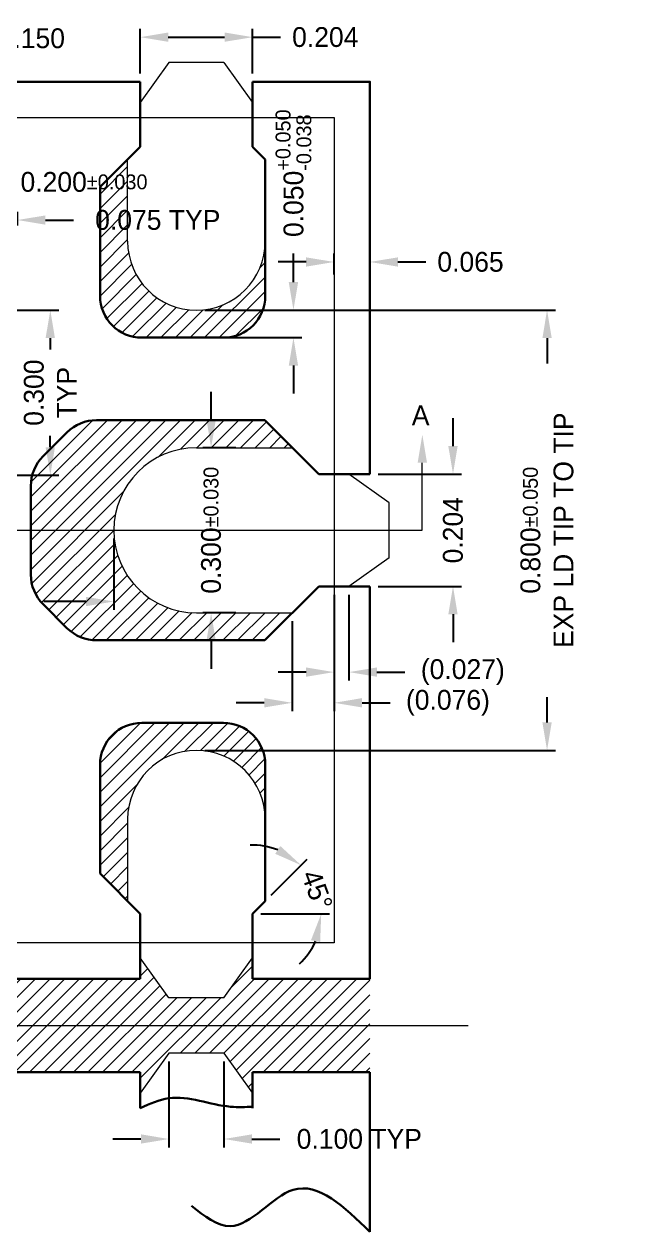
# Model space of a CAD drawing. Extents: x 397.8 to 410.5, y 211.6 to 220.6.
# Drawn here: x 409.393 to 410.517, y 216.325 to 218.52 of the extents above; entities that cross this region are included whole.
import ezdxf

# ---------------------------------------------------------------- set-up
doc = ezdxf.new("R2010")
doc.units = 0
doc.header["$LTSCALE"] = 3
doc.header["$MEASUREMENT"] = 0
for name, pattern in [('CENTER', [2, 1.25, -0.25, 0.25, -0.25]), ('HIDDEN', [0.375, 0.25, -0.125]), ('PHANTOM', [2.5, 1.25, -0.25, 0.25, -0.25, 0.25, -0.25])]:
    doc.linetypes.add(name, pattern=pattern)
for name, color, linetype, lineweight in [('CLIN', 1, 'CENTER', 15), ('DIM', 4, 'Continuous', 13), ('HATCH', 8, 'Continuous', 5), ('HIDN', 6, 'HIDDEN', 15), ('OBJ1', 7, 'Continuous', 30), ('OBJ2', 30, 'Continuous', 30), ('OBJ4', 7, 'Continuous', 30), ('PHANTOM', 5, 'PHANTOM', 15), ('SAW', 2, 'HIDDEN', 15), ('TEXT', 2, 'Continuous', 20)]:
    doc.layers.add(name, color=color, linetype=linetype, lineweight=lineweight)
doc.dimstyles.new('3DEC X 50', dxfattribs={"dimtxt": 0.036, "dimasz": 0.0508, "dimexe": 0.0152, "dimexo": 0.0152, "dimgap": 0.0152, "dimtad": 0, "dimdec": 3, "dimzin": 0, "dimdsep": 46, "dimtxsty": 'Standard', "dimcen": 0.09, "dimadec": 0, "dimazin": 0, "dimtfac": 1, "dimtdec": 3, "dimtofl": 0, "dimtmove": 0, "dimatfit": 3, "dimfxl": 1, "dimtolj": 1, "dimtzin": 0, "dimarcsym": 0})
pattern_1 = [(45, (-131.964278, 9.70986), (-0.01325825215, 0.01325825215), [])]

# ---------------------------------------------------------------- blocks, each defined once
blk = doc.blocks.new('*D21')
at = {"layer": 'Defpoints', "color": 0, "transparency": 16777216}
for p in [(314.8079, -64.7358), (314.6039, -64.8168), (314.8079, -64.8168)]:
    blk.add_point(p, dxfattribs=at)
at = {"layer": 'DIM', "color": 0, "lineweight": -2, "transparency": 16777216}
for p, q in [((314.6039, -64.8016), (314.6039, -64.7206)), ((314.6547, -64.7358), (314.7571, -64.7358)), ((314.8079, -64.8016), (314.8079, -64.7206)), ((314.8079, -64.7358), (314.8587, -64.7358))]:
    blk.add_line(p, q, dxfattribs=at)
at = {"layer": 'DIM', "color": 0, "transparency": 16777216}
for points in [[(314.6547, -64.7273), (314.6547, -64.7442), (314.6039, -64.7358)], [(314.7571, -64.7442), (314.7571, -64.7273), (314.8079, -64.7358)]]:
    blk.add_solid(points, dxfattribs=at)
at = {"layer": 'DIM', "color": 0, "transparency": 16777216, "insert": (314.9399, -64.7358), "char_height": 0.036, "attachment_point": 5}
blk.add_mtext('\\A1;0.204', dxfattribs=at)
blk = doc.blocks.new('*D22')
at = {"layer": 'Defpoints', "color": 0, "transparency": 16777216}
for p in [(314.2809, -64.738), (314.1309, -64.8168), (314.2809, -64.8168)]:
    blk.add_point(p, dxfattribs=at)
at = {"layer": 'DIM', "color": 0, "lineweight": -2, "transparency": 16777216}
for p, q in [((314.1309, -64.8016), (314.1309, -64.7228)), ((314.1817, -64.738), (314.2301, -64.738)), ((314.2809, -64.8016), (314.2809, -64.7228)), ((314.2809, -64.738), (314.3317, -64.738))]:
    blk.add_line(p, q, dxfattribs=at)
at = {"layer": 'DIM', "color": 0, "transparency": 16777216}
for points in [[(314.1817, -64.7295), (314.1817, -64.7464), (314.1309, -64.738)], [(314.2301, -64.7464), (314.2301, -64.7295), (314.2809, -64.738)]]:
    blk.add_solid(points, dxfattribs=at)
at = {"layer": 'DIM', "color": 0, "transparency": 16777216, "insert": (314.4069, -64.738), "char_height": 0.036, "attachment_point": 5}
blk.add_mtext('\\A1;0.150', dxfattribs=at)
blk = doc.blocks.new('*D29')
at = {"layer": 'Defpoints', "color": 0, "transparency": 16777216}
for p in [(314.3059, -64.999), (314.1059, -65.0448), (314.3059, -65.0448)]:
    blk.add_point(p, dxfattribs=at)
at = {"layer": 'DIM', "color": 0, "lineweight": -2, "transparency": 16777216}
for p, q in [((314.1059, -65.0296), (314.1059, -64.9838)), ((314.1567, -64.999), (314.2551, -64.999)), ((314.3059, -65.0296), (314.3059, -64.9838)), ((314.3059, -64.999), (314.3567, -64.999))]:
    blk.add_line(p, q, dxfattribs=at)
at = {"layer": 'DIM', "color": 0, "transparency": 16777216}
for points in [[(314.1567, -64.9906), (314.1567, -65.0075), (314.1059, -64.999)], [(314.2551, -65.0075), (314.2551, -64.9906), (314.3059, -64.999)]]:
    blk.add_solid(points, dxfattribs=at)
at = {"layer": 'DIM', "color": 0, "transparency": 16777216, "insert": (314.5017, -64.999), "char_height": 0.036, "attachment_point": 5}
blk.add_mtext('\\A1;0.200{\\H0.027000;%%p0.030}', dxfattribs=at)
blk = doc.blocks.new('*D31')
at = {"layer": 'Defpoints', "color": 0, "transparency": 16777216}
for p in [(314.3809, -65.0681), (314.3059, -65.0934), (314.3809, -65.0934)]:
    blk.add_point(p, dxfattribs=at)
at = {"layer": 'DIM', "color": 0, "lineweight": -2, "transparency": 16777216}
for p, q in [((314.2551, -65.0681), (314.2043, -65.0681)), ((314.3059, -65.0782), (314.3059, -65.0529)), ((314.3809, -65.0782), (314.3809, -65.0529)), ((314.4317, -65.0681), (314.4825, -65.0681))]:
    blk.add_line(p, q, dxfattribs=at)
at = {"layer": 'DIM', "color": 0, "transparency": 16777216}
for points in [[(314.2551, -65.0766), (314.2551, -65.0597), (314.3059, -65.0681)], [(314.4317, -65.0597), (314.4317, -65.0766), (314.3809, -65.0681)]]:
    blk.add_solid(points, dxfattribs=at)
at = {"layer": 'DIM', "color": 0, "transparency": 16777216, "insert": (314.6357, -65.0681), "char_height": 0.036, "attachment_point": 5}
blk.add_mtext('\\A1;0.075 TYP', dxfattribs=at)
blk = doc.blocks.new('*D65')
at = {"layer": 'Defpoints', "color": 0, "transparency": 16777216}
for p in [(313.3559, -65.6318), (314.5559, -65.6318), (314.5559, -65.7613)]:
    blk.add_point(p, dxfattribs=at)
at = {"layer": 'DIM', "color": 0, "lineweight": -2, "transparency": 16777216}
for p, q in [((313.3559, -65.647), (313.3559, -65.7765)), ((314.5559, -65.647), (314.5559, -65.7765)), ((313.4067, -65.7613), (313.8222, -65.7613)), ((314.5051, -65.7613), (314.4286, -65.7613))]:
    blk.add_line(p, q, dxfattribs=at)
at = {"layer": 'DIM', "color": 0, "transparency": 16777216}
for points in [[(313.4067, -65.7528), (313.4067, -65.7698), (313.3559, -65.7613)], [(314.5051, -65.7698), (314.5051, -65.7528), (314.5559, -65.7613)]]:
    blk.add_solid(points, dxfattribs=at)
at = {"layer": 'DIM', "color": 0, "transparency": 16777216, "insert": (314.1254, -65.7613), "char_height": 0.036, "attachment_point": 5}
blk.add_mtext('\\A1;1.200{\\H0.027000;%%p0.050} \\PEXP LD TIP TO TIP', dxfattribs=at)
blk = doc.blocks.new('*D35')
at = {"layer": 'Defpoints', "color": 0, "transparency": 16777216}
for p in [(314.2059, -65.2318), (314.1282, -65.5318), (314.4405, -65.5318)]:
    blk.add_point(p, dxfattribs=at)
at = {"layer": 'DIM', "color": 0, "lineweight": -2, "transparency": 16777216}
for p, q in [((314.2211, -65.2318), (314.4557, -65.2318)), ((314.4405, -65.2826), (314.4405, -65.3036)), ((314.4405, -65.481), (314.4405, -65.46)), ((314.1434, -65.5318), (314.4557, -65.5318))]:
    blk.add_line(p, q, dxfattribs=at)
at = {"layer": 'DIM', "color": 0, "transparency": 16777216}
for points in [[(314.4489, -65.2826), (314.432, -65.2826), (314.4405, -65.2318)], [(314.432, -65.481), (314.4489, -65.481), (314.4405, -65.5318)]]:
    blk.add_solid(points, dxfattribs=at)
at = {"layer": 'DIM', "color": 0, "transparency": 16777216, "insert": (314.4405, -65.3818), "char_height": 0.036, "attachment_point": 5, "rotation": 90}
blk.add_mtext('\\A1;0.300 \\PTYP', dxfattribs=at)
blk = doc.blocks.new('*D39')
at = {"layer": 'Defpoints', "color": 0, "transparency": 16777216}
for p in [(314.9159, -66.2664), (314.8309, -66.3058), (314.7715, -66.3288), (314.8079, -66.3288), (314.8079, -66.3288)]:
    blk.add_point(p, dxfattribs=at)
at = {"layer": 'DIM', "color": 0, "lineweight": -2, "transparency": 16777216}
for p, q in [((314.8417, -66.295), (314.9069, -66.2298)), ((314.8231, -66.3288), (314.9478, -66.3288))]:
    blk.add_line(p, q, dxfattribs=at)
for start, end in [(68.4998, 91.9996), (313.0004, 336.5002)]:
    blk.add_arc((314.8079, -66.3288), 0.1247, start, end, dxfattribs=at)
at = {"layer": 'DIM', "color": 0, "transparency": 16777216}
for points in [[(314.849, -66.2198), (314.8583, -66.2057), (314.8961, -66.2406)], [(314.9306, -66.3802), (314.914, -66.3768), (314.9326, -66.3288)]]:
    blk.add_solid(points, dxfattribs=at)
at = {"layer": 'DIM', "color": 0, "transparency": 16777216, "insert": (314.925, -66.2857), "char_height": 0.036, "attachment_point": 5, "rotation": 290.2338}
blk.add_mtext('\\A1;45%%d', dxfattribs=at)
blk = doc.blocks.new('*D40')
at = {"layer": 'Defpoints', "color": 0, "transparency": 16777216}
for p in [(314.8799, -65.7818), (314.9559, -65.7818), (314.9559, -65.9454)]:
    blk.add_point(p, dxfattribs=at)
at = {"layer": 'DIM', "color": 0, "lineweight": -2, "transparency": 16777216}
for p, q in [((314.8799, -65.797), (314.8799, -65.9606)), ((314.9559, -65.797), (314.9559, -65.9606)), ((314.8291, -65.9454), (314.7783, -65.9454)), ((315.0067, -65.9454), (315.0575, -65.9454))]:
    blk.add_line(p, q, dxfattribs=at)
at = {"layer": 'DIM', "color": 0, "transparency": 16777216}
for points in [[(314.8291, -65.9538), (314.8291, -65.9369), (314.8799, -65.9454)], [(315.0067, -65.9369), (315.0067, -65.9538), (314.9559, -65.9454)]]:
    blk.add_solid(points, dxfattribs=at)
at = {"layer": 'DIM', "color": 0, "transparency": 16777216, "insert": (315.1627, -65.9454), "char_height": 0.036, "attachment_point": 5}
blk.add_mtext('\\A1;(0.076)', dxfattribs=at)
blk = doc.blocks.new('*D41')
at = {"layer": 'Defpoints', "color": 0, "transparency": 16777216}
for p in [(314.9559, -65.7338), (314.9829, -65.7338), (314.9829, -65.8896)]:
    blk.add_point(p, dxfattribs=at)
at = {"layer": 'DIM', "color": 0, "lineweight": -2, "transparency": 16777216}
for p, q in [((314.9559, -65.749), (314.9559, -65.9048)), ((314.9829, -65.749), (314.9829, -65.9048)), ((314.9051, -65.8896), (314.8543, -65.8896)), ((315.0337, -65.8896), (315.0845, -65.8896))]:
    blk.add_line(p, q, dxfattribs=at)
at = {"layer": 'DIM', "color": 0, "transparency": 16777216}
for points in [[(314.9051, -65.8981), (314.9051, -65.8812), (314.9559, -65.8896)], [(315.0337, -65.8812), (315.0337, -65.8981), (314.9829, -65.8896)]]:
    blk.add_solid(points, dxfattribs=at)
at = {"layer": 'DIM', "color": 0, "transparency": 16777216, "insert": (315.1897, -65.8896), "char_height": 0.036, "attachment_point": 5}
blk.add_mtext('\\A1;(0.027)', dxfattribs=at)
blk = doc.blocks.new('*D42')
at = {"layer": 'Defpoints', "color": 0, "transparency": 16777216}
for p in [(315.0209, -65.1443), (314.9559, -65.1821), (315.0209, -65.1821)]:
    blk.add_point(p, dxfattribs=at)
at = {"layer": 'DIM', "color": 0, "lineweight": -2, "transparency": 16777216}
for p, q in [((314.9559, -65.1669), (314.9559, -65.1291)), ((315.0209, -65.1669), (315.0209, -65.1291)), ((314.9051, -65.1443), (314.8543, -65.1443)), ((315.0717, -65.1443), (315.1225, -65.1443))]:
    blk.add_line(p, q, dxfattribs=at)
at = {"layer": 'DIM', "color": 0, "transparency": 16777216}
for points in [[(314.9051, -65.1528), (314.9051, -65.1359), (314.9559, -65.1443)], [(315.0717, -65.1359), (315.0717, -65.1528), (315.0209, -65.1443)]]:
    blk.add_solid(points, dxfattribs=at)
at = {"layer": 'DIM', "color": 0, "transparency": 16777216, "insert": (315.2037, -65.1443), "char_height": 0.036, "attachment_point": 5}
blk.add_mtext('\\A1;0.065', dxfattribs=at)
blk = doc.blocks.new('*D55')
at = {"layer": 'Defpoints', "color": 0, "transparency": 16777216}
for p in [(314.7059, -65.2318), (314.7059, -66.0318), (315.3427, -66.0318)]:
    blk.add_point(p, dxfattribs=at)
at = {"layer": 'DIM', "color": 0, "lineweight": -2, "transparency": 16777216}
for p, q in [((314.7211, -65.2318), (315.3579, -65.2318)), ((315.3427, -65.2826), (315.3427, -65.3286)), ((315.3427, -65.981), (315.3427, -65.935)), ((314.7211, -66.0318), (315.3579, -66.0318))]:
    blk.add_line(p, q, dxfattribs=at)
at = {"layer": 'DIM', "color": 0, "transparency": 16777216}
for points in [[(315.3512, -65.2826), (315.3343, -65.2826), (315.3427, -65.2318)], [(315.3343, -65.981), (315.3512, -65.981), (315.3427, -66.0318)]]:
    blk.add_solid(points, dxfattribs=at)
at = {"layer": 'DIM', "color": 0, "transparency": 16777216, "insert": (315.3427, -65.6318), "char_height": 0.036, "attachment_point": 5, "rotation": 90}
blk.add_mtext('\\A1;0.800{\\H0.027000;%%p0.050} \\PEXP LD TIP TO TIP', dxfattribs=at)
blk = doc.blocks.new('*D60')
at = {"layer": 'Defpoints', "color": 0, "transparency": 16777216}
for p in [(314.7929, -65.4818), (314.7326, -65.7818), (314.7929, -65.7818)]:
    blk.add_point(p, dxfattribs=at)
at = {"layer": 'DIM', "color": 0, "lineweight": -2, "transparency": 16777216}
for p, q in [((314.7326, -65.431), (314.7326, -65.3802)), ((314.7777, -65.4818), (314.7174, -65.4818)), ((314.7777, -65.7818), (314.7174, -65.7818)), ((314.7326, -65.8326), (314.7326, -65.8834))]:
    blk.add_line(p, q, dxfattribs=at)
at = {"layer": 'DIM', "color": 0, "transparency": 16777216}
for points in [[(314.7242, -65.431), (314.7411, -65.431), (314.7326, -65.4818)], [(314.7411, -65.8326), (314.7242, -65.8326), (314.7326, -65.7818)]]:
    blk.add_solid(points, dxfattribs=at)
at = {"layer": 'DIM', "color": 0, "transparency": 16777216, "insert": (314.7326, -65.6318), "char_height": 0.036, "attachment_point": 5, "rotation": 90}
blk.add_mtext('\\A1;0.300{\\H0.027000;%%p0.030}', dxfattribs=at)
blk = doc.blocks.new('*D64')
at = {"layer": 'Defpoints', "color": 0, "transparency": 16777216}
for p in [(315.0209, -65.5298), (315.1719, -65.5298), (315.0209, -65.7338)]:
    blk.add_point(p, dxfattribs=at)
at = {"layer": 'DIM', "color": 0, "lineweight": -2, "transparency": 16777216}
for p, q in [((315.1719, -65.479), (315.1719, -65.4282)), ((315.0361, -65.5298), (315.1871, -65.5298)), ((315.0361, -65.7338), (315.1871, -65.7338)), ((315.1719, -65.7846), (315.1719, -65.8354))]:
    blk.add_line(p, q, dxfattribs=at)
at = {"layer": 'DIM', "color": 0, "transparency": 16777216}
for points in [[(315.1634, -65.479), (315.1803, -65.479), (315.1719, -65.5298)], [(315.1803, -65.7846), (315.1634, -65.7846), (315.1719, -65.7338)]]:
    blk.add_solid(points, dxfattribs=at)
at = {"layer": 'DIM', "color": 0, "transparency": 16777216, "insert": (315.1719, -65.6318), "char_height": 0.036, "attachment_point": 5, "rotation": 90}
blk.add_mtext('\\A1;0.204', dxfattribs=at)
blk = doc.blocks.new('*D67')
at = {"layer": 'Defpoints', "color": 0, "transparency": 16777216}
for p in [(314.6559, -66.5818), (314.7559, -66.5818), (314.7559, -66.7381)]:
    blk.add_point(p, dxfattribs=at)
at = {"layer": 'DIM', "color": 0, "lineweight": -2, "transparency": 16777216}
for p, q in [((314.6559, -66.597), (314.6559, -66.7533)), ((314.7559, -66.597), (314.7559, -66.7533)), ((314.6051, -66.7381), (314.5543, -66.7381)), ((314.8067, -66.7381), (314.8575, -66.7381))]:
    blk.add_line(p, q, dxfattribs=at)
at = {"layer": 'DIM', "color": 0, "transparency": 16777216}
for points in [[(314.6051, -66.7465), (314.6051, -66.7296), (314.6559, -66.7381)], [(314.8067, -66.7296), (314.8067, -66.7465), (314.7559, -66.7381)]]:
    blk.add_solid(points, dxfattribs=at)
at = {"layer": 'DIM', "color": 0, "transparency": 16777216, "insert": (315.0017, -66.7381), "char_height": 0.036, "attachment_point": 5}
blk.add_mtext('\\A1;0.100 TYP', dxfattribs=at)
blk = doc.blocks.new('*D68')
at = {"layer": 'Defpoints', "color": 0, "transparency": 16777216}
for p in [(314.7059, -65.2318), (314.7059, -65.2818), (314.8821, -65.2818)]:
    blk.add_point(p, dxfattribs=at)
at = {"layer": 'DIM', "color": 0, "lineweight": -2, "transparency": 16777216}
for p, q in [((314.8821, -65.181), (314.8821, -65.1287)), ((314.7211, -65.2318), (314.8973, -65.2318)), ((314.7211, -65.2818), (314.8973, -65.2818)), ((314.8821, -65.3326), (314.8821, -65.3834))]:
    blk.add_line(p, q, dxfattribs=at)
at = {"layer": 'DIM', "color": 0, "transparency": 16777216}
for points in [[(314.8736, -65.181), (314.8906, -65.181), (314.8821, -65.2318)], [(314.8906, -65.3326), (314.8736, -65.3326), (314.8821, -65.2818)]]:
    blk.add_solid(points, dxfattribs=at)
at = {"layer": 'DIM', "color": 0, "transparency": 16777216, "insert": (314.8821, -64.983), "char_height": 0.036, "attachment_point": 5, "rotation": 90}
blk.add_mtext('\\A1;0.050{\\H0.027000;\\S+0.050^ -0.038;}', dxfattribs=at)

msp = doc.modelspace()

# ---------------------------------------------------------------- hatches: boundary and pattern name
at = {"layer": 'HATCH'}
h = msp.add_hatch(dxfattribs=at)
h.set_pattern_fill('ANSI31', color=256, scale=0.15, style=0)
h.set_pattern_definition(pattern_1)
h.paths.add_polyline_path([(409.83095, 217.0749), (409.83095, 217.1739, 0.4142136), (409.75495, 217.2499), (409.60695, 217.2499, 0.4142136), (409.53095, 217.1739), (409.53095, 216.9759), (409.58095, 216.9259), (409.58095, 217.0749, -1)])
h.paths.add_polyline_path([(408.30495, 217.2499), (408.15695, 217.2499, 0.4142136), (408.08095, 217.1739), (408.08095, 217.0899), (408.19095, 217.1999), (408.25495, 217.1999, -0.4142136), (408.33095, 217.1239), (408.33095, 216.9259), (408.38095, 216.9759), (408.38095, 217.1739, 0.4142136)])
h.paths.add_polyline_path([(408.38095, 218.0259), (408.38095, 218.2239), (408.33095, 218.2739), (408.33095, 218.1249, -1), (408.08095, 218.1249), (408.08095, 218.0259, 0.4142136), (408.15695, 217.9499), (408.30495, 217.9499, 0.4142136)])
h.paths.add_polyline_path([(409.83095, 218.0259), (409.83095, 218.1249, -1), (409.58095, 218.1249), (409.58095, 218.2739), (409.53095, 218.2239), (409.53095, 218.0259, 0.4142136), (409.60695, 217.9499), (409.75495, 217.9499, 0.4142136)])
h = msp.add_hatch(dxfattribs=at)
h.set_pattern_fill('ANSI31', color=256, scale=0.15, style=0)
h.set_pattern_definition(pattern_1)
h.paths.add_polyline_path([(408.50672, 217.68052, 0.1989124), (408.48446, 217.73426), (408.44108, 217.77764, 0.1989124), (408.38734, 217.7999), (408.08195, 217.7999), (408.03195, 217.7499), (408.20595, 217.7499, -0.4142136), (408.35595, 217.5999), (408.50672, 217.5999)])
h.paths.add_polyline_path([(408.50672, 217.51928), (408.50672, 217.5999), (408.35595, 217.5999, -0.4142136), (408.20595, 217.4499), (408.03195, 217.4499), (408.08195, 217.3999), (408.38734, 217.3999, 0.1989124), (408.44108, 217.42216), (408.48446, 217.46554, 0.1989124)])
h.paths.add_polyline_path([(409.70595, 217.7499), (409.87995, 217.7499), (409.82995, 217.7999), (409.52456, 217.7999, 0.1989124), (409.47082, 217.77764), (409.42744, 217.73426, 0.1989124), (409.40518, 217.68052), (409.40518, 217.5999), (409.55595, 217.5999, -0.4142136)])
h.paths.add_polyline_path([(409.55595, 217.5999), (409.40518, 217.5999), (409.40518, 217.51928, 0.1989124), (409.42744, 217.46554), (409.47082, 217.42216, 0.1989124), (409.52456, 217.3999), (409.82995, 217.3999), (409.87995, 217.4499), (409.70595, 217.4499, -0.4142136)])
h = msp.add_hatch(dxfattribs=at)
h.set_pattern_fill('ANSI31', color=256, scale=0.15, style=0)
h.set_pattern_definition([(45, (408.955951, 217.5999), (-0.01325825, 0.01325825), [])])
h.paths.add_polyline_path([(410.02095, 216.7849), (409.80795, 216.7849), (409.80795, 216.8229), (409.75595, 216.7499), (409.65595, 216.7499), (409.60395, 216.8229), (409.60395, 216.7849), (409.28095, 216.7849), (409.28095, 216.8229), (409.25595, 216.7499), (409.15595, 216.7499), (409.13095, 216.8229), (409.13095, 216.7849), (408.78095, 216.7849), (408.78095, 216.8229), (408.75595, 216.7499), (408.65595, 216.7499), (408.63095, 216.8229), (408.63095, 216.7849), (408.30795, 216.7849), (408.30795, 216.8229), (408.25595, 216.7499), (408.15595, 216.7499), (408.10395, 216.8229), (408.10395, 216.7849), (407.89095, 216.7849), (407.89095, 216.6999), (410.02095, 216.6999)])
h.paths.add_polyline_path([(410.02095, 216.6999), (407.89095, 216.6999), (407.89095, 216.6149), (408.10395, 216.6149), (408.10395, 216.5769), (408.15595, 216.6499), (408.25595, 216.6499), (408.30795, 216.5769), (408.30795, 216.6149), (408.63095, 216.6149), (408.63095, 216.5769), (408.65595, 216.6499), (408.75595, 216.6499), (408.78095, 216.5769), (408.78095, 216.6149), (409.13095, 216.6149), (409.13095, 216.5769), (409.15595, 216.6499), (409.25595, 216.6499), (409.28095, 216.5769), (409.28095, 216.6149), (409.60395, 216.6149), (409.60395, 216.5769), (409.65595, 216.6499), (409.75595, 216.6499), (409.80795, 216.5769), (409.80795, 216.6149), (410.02095, 216.6149)])

# ---------------------------------------------------------------- linework, layer by layer
at = {"layer": 'CLIN'}
for p, q in [((407.85595, 217.5999), (410.05595, 217.5999)), ((407.95595, 217.5999), (409.95595, 217.5999)), ((407.86906, 216.6999), (410.19917, 216.6999))]:
    msp.add_line(p, q, dxfattribs=at)
at = {"layer": 'HIDN'}
for p, q in [((409.58095, 218.1249), (409.58095, 218.2739)), ((409.70595, 217.7499), (409.87995, 217.7499)), ((409.70595, 217.4499), (409.87995, 217.4499)), ((409.58095, 217.0749), (409.58095, 216.9259))]:
    msp.add_line(p, q, dxfattribs=at)
for centre, radius, start, end in [((409.70595, 218.1249), 0.125, 180, 0), ((409.70595, 217.5999), 0.15, 90, 270), ((409.70595, 217.0749), 0.125, 0, 180)]:
    msp.add_arc(centre, radius, start, end, dxfattribs=at)
at = {"layer": 'OBJ1'}
msp.add_open_spline([(410.02095, 216.3249), (409.9743, 216.37026), (409.8888, 216.45336), (409.7832, 216.30406), (409.72058, 216.35359), (409.69715, 216.37211)], degree=3, knots=[0, 0, 0, 0, 0.15879637, 0.29097402, 0.36998126, 0.36998126, 0.36998126, 0.36998126], dxfattribs=at)
at = {"layer": 'OBJ2'}
for p, q in [((409.60395, 218.2969), (409.60395, 218.3499)), ((409.80795, 218.2969), (409.80795, 218.3499)), ((409.53095, 218.2239), (409.60395, 218.2969)), ((409.80795, 218.2969), (409.83095, 218.2739)), ((409.83095, 218.0259), (409.83095, 218.2739)), ((409.53095, 218.0259), (409.53095, 218.2239)), ((409.75495, 217.9499), (409.60695, 217.9499)), ((409.52456, 217.7999), (409.82995, 217.7999)), ((409.92795, 217.7019), (409.82995, 217.7999)), ((409.42744, 217.73426), (409.47082, 217.77764)), ((409.92795, 217.7019), (409.95595, 217.7019)), ((409.40518, 217.68052), (409.40518, 217.51928)), ((409.82995, 217.3999), (409.92795, 217.4979)), ((409.92795, 217.4979), (409.95595, 217.4979)), ((409.42744, 217.46554), (409.47082, 217.42216)), ((409.52456, 217.3999), (409.82995, 217.3999)), ((409.75495, 217.2499), (409.60695, 217.2499)), ((409.53095, 217.1739), (409.53095, 216.9759)), ((409.83095, 217.1739), (409.83095, 216.9259)), ((409.53095, 216.9759), (409.60395, 216.9029)), ((409.80795, 216.9029), (409.83095, 216.9259)), ((409.60395, 216.9029), (409.60395, 216.8499)), ((409.80795, 216.9029), (409.80795, 216.8499))]:
    msp.add_line(p, q, dxfattribs=at)
for centre, start, end in [((409.60695, 218.0259), 180, 270), ((409.75495, 218.0259), 270, 0), ((409.52456, 217.7239), 90, 135), ((409.48118, 217.68052), 135, 180), ((409.48118, 217.51928), 180, 225), ((409.52456, 217.4759), 225, 270), ((409.60695, 217.1739), 90, 180), ((409.75495, 217.1739), 0, 90)]:
    msp.add_arc(centre, 0.076, start, end, dxfattribs=at)
at = {"layer": 'OBJ4'}
for p, q in [((409.60395, 218.3499), (409.60395, 218.4149)), ((409.80795, 218.3499), (409.80795, 218.4149)), ((409.95595, 217.7019), (410.02095, 217.7019)), ((409.95595, 217.4979), (410.02095, 217.4979)), ((409.60395, 216.8499), (409.60395, 216.7849)), ((409.80795, 216.8499), (409.80795, 216.7849)), ((409.28095, 216.6149), (409.60395, 216.6149)), ((409.60395, 216.5499), (409.60395, 216.6149)), ((409.80795, 216.6149), (410.02095, 216.6149)), ((409.80795, 216.5499), (409.80795, 216.6149)), ((410.02095, 216.3249), (410.02095, 216.6149))]:
    msp.add_line(p, q, dxfattribs=at)
for points in [[(409.28095, 218.4149), (409.60395, 218.4149)], [(409.80795, 218.4149), (410.02095, 218.4149), (410.02095, 217.7019)], [(410.02095, 217.4979), (410.02095, 216.7849), (409.80795, 216.7849)], [(409.60395, 216.7849), (409.28095, 216.7849)], [(409.60395, 216.6149), (409.28095, 216.6149)]]:
    msp.add_lwpolyline(points, dxfattribs=at)
msp.add_open_spline([(409.60395, 216.5499), (409.62107, 216.55758), (409.6736, 216.58116), (409.74359, 216.54949), (409.79463, 216.55171), (409.80795, 216.55229)], degree=3, knots=[0, 0, 0, 0, 0.05476744, 0.16804547, 0.20803933, 0.20803933, 0.20803933, 0.20803933], dxfattribs=at)
at = {"layer": 'PHANTOM'}
msp.add_lwpolyline([(407.95595, 218.3499), (409.95595, 218.3499), (409.95595, 216.8499), (407.95595, 216.8499)], close=True, dxfattribs=at)
at = {"layer": 'SAW'}
for p, q in [((409.65595, 218.4499), (409.60395, 218.3769)), ((409.75595, 218.4499), (409.65595, 218.4499)), ((409.75595, 218.4499), (409.65595, 218.4499)), ((409.75595, 218.4499), (409.80795, 218.3769)), ((410.05595, 217.6499), (409.98295, 217.7019)), ((410.05595, 217.5499), (410.05595, 217.6499)), ((410.05595, 217.5499), (410.05595, 217.6499)), ((410.05595, 217.5499), (409.98295, 217.4979)), ((409.65595, 216.7499), (409.60395, 216.8229)), ((409.75595, 216.7499), (409.80795, 216.8229)), ((409.75595, 216.7499), (409.65595, 216.7499)), ((409.75595, 216.7499), (409.65595, 216.7499)), ((409.65595, 216.6499), (409.60395, 216.5769)), ((409.75595, 216.6499), (409.65595, 216.6499)), ((409.75595, 216.6499), (409.65595, 216.6499)), ((409.75595, 216.6499), (409.80795, 216.5769))]:
    msp.add_line(p, q, dxfattribs=at)
at = {"layer": 'TEXT'}
msp.add_lwpolyline([(409.34911, 217.72251), (409.34911, 217.5999), (410.11622, 217.5999), (410.11622, 217.72251)], dxfattribs=at)
msp.add_solid([(410.12469, 217.72251), (410.11622, 217.77331), (410.10775, 217.72251)], dxfattribs=at)

# ---------------------------------------------------------------- texts
at = {"layer": 'TEXT', "text_generation_flag": 2}
msp.add_text('A', height=0.036, dxfattribs=at).set_placement((410.12925, 217.79078))

# ---------------------------------------------------------------- dimensions: what is measured, and where the dimension line sits
at = {"layer": 'DIM'}
for base, p1, p2, picture, middle in [((409.28095, 218.49372), (409.13095, 218.4149), (409.28095, 218.4149), '*D22', (409.40695, 218.49372)), ((410.02095, 218.08734), (409.95595, 218.04963), (410.02095, 218.04963), '*D42', (410.20375, 218.08734))]:
    dim = msp.add_linear_dim(base=base, p1=p1, p2=p2, dimstyle='3DEC X 50', dxfattribs=at)
    dim.commit()
    dim.dimension.update_dxf_attribs({"geometry": picture, "text_midpoint": middle, "insert": (95.00003, 283.23169)})
dim = msp.add_linear_dim(base=(409.80795, 218.49593), p1=(409.60395, 218.4149), p2=(409.80795, 218.4149), dimstyle='3DEC X 50', dxfattribs=at)
dim.commit()
dim.dimension.update_dxf_attribs({"geometry": '*D21', "text_midpoint": (409.93995, 218.49593), "dimtype": 128, "insert": (95.00003, 283.23169)})
for base, p1, p2, override, picture, middle in [((409.88215, 217.9499), (409.70595, 217.9999), (409.70595, 217.9499), {"dimtol": 1, "dimtp": 0.05, "dimtm": 0.038, "dimtfac": 0.75}, '*D68', (409.88215, 218.2487)), ((409.73267, 217.4499), (409.79295, 217.7499), (409.79295, 217.4499), {"dimtol": 1, "dimtp": 0.03, "dimtm": 0.03, "dimtfac": 0.75}, '*D60', (409.73267, 217.5999))]:
    dim = msp.add_linear_dim(base=base, p1=p1, p2=p2, angle=90, dimstyle='3DEC X 50', override=override, dxfattribs=at)
    dim.commit()
    dim.dimension.update_dxf_attribs({"geometry": picture, "text_midpoint": middle, "dimtype": 128, "insert": (95.00003, 283.23169)})
dim = msp.add_linear_dim(base=(409.30595, 218.23265), p1=(409.10595, 218.1869), p2=(409.30595, 218.1869), dimstyle='3DEC X 50', override={"dimgap": 0.0152, "dimtol": 1, "dimlim": 0, "dimtp": 0.03, "dimtm": 0.03, "dimtfac": 0.75}, dxfattribs=at)
dim.commit()
dim.dimension.update_dxf_attribs({"geometry": '*D29', "text_midpoint": (409.5017, 218.23265), "dimtype": 128, "insert": (95.00003, 283.23169)})
for base, p1, p2, text, picture, middle in [((409.38095, 218.16356), (409.30595, 218.13831), (409.38095, 218.13831), '<> TYP', '*D31', (409.63575, 218.16356)), ((409.98295, 217.34205), (409.95595, 217.4979), (409.98295, 217.4979), '(<>)', '*D41', (410.18975, 217.34205)), ((409.95595, 217.28632), (409.87995, 217.4499), (409.95595, 217.4499), '(<>)', '*D40', (410.16275, 217.28632))]:
    dim = msp.add_linear_dim(base=base, p1=p1, p2=p2, text=text, dimstyle='3DEC X 50', dxfattribs=at)
    dim.commit()
    dim.dimension.update_dxf_attribs({"geometry": picture, "text_midpoint": middle, "dimtype": 128, "insert": (95.00003, 283.23169)})
dim = msp.add_linear_dim(base=(409.44051, 217.6999), p1=(409.20595, 217.9999), p2=(409.12821, 217.6999), angle=90, text='<> \\PTYP', dimstyle='3DEC X 50', dxfattribs=at)
dim.commit()
dim.dimension.update_dxf_attribs({"geometry": '*D35', "text_midpoint": (409.44051, 217.8499), "dimtype": 128, "insert": (95.00003, 283.23169)})
dim = msp.add_linear_dim(base=(410.34277, 217.1999), p1=(409.70595, 217.9999), p2=(409.70595, 217.1999), angle=90, text='<> \\PEXP LD TIP TO TIP', dimstyle='3DEC X 50', override={"dimtol": 1, "dimtp": 0.05, "dimtm": 0.05, "dimtfac": 0.75}, dxfattribs=at)
dim.commit()
dim.dimension.update_dxf_attribs({"geometry": '*D55', "text_midpoint": (410.34277, 217.5999), "dimtype": 128, "insert": (95.00003, 283.23169)})
dim = msp.add_linear_dim(base=(410.17191, 217.7019), p1=(410.02095, 217.4979), p2=(410.02095, 217.7019), angle=90, dimstyle='3DEC X 50', dxfattribs=at)
dim.commit()
dim.dimension.update_dxf_attribs({"geometry": '*D64', "text_midpoint": (410.17191, 217.5999), "insert": (95.00003, 283.23169)})
dim = msp.add_linear_dim(base=(409.55595, 217.4704), p1=(408.35595, 217.5999), p2=(409.55595, 217.5999), text='<> \\PEXP LD TIP TO TIP', dimstyle='3DEC X 50', override={"dimgap": 0.0152, "dimtol": 1, "dimlim": 0, "dimtp": 0.05, "dimtm": 0.05, "dimtfac": 0.75}, dxfattribs=at)
dim.commit()
dim.dimension.update_dxf_attribs({"geometry": '*D65', "text_midpoint": (409.12548, 217.4704), "dimtype": 128, "insert": (95.00003, 283.23169)})
dim = msp.add_angular_dim_2l(base=(409.91597, 216.96527), line1=((409.80795, 216.9029), (409.77155, 216.9029)), line2=((409.80795, 216.9029), (409.83095, 216.9259)), dimstyle='3DEC X 50', dxfattribs=at)
dim.commit()
dim.dimension.update_dxf_attribs({"geometry": '*D39', "text_midpoint": (409.92498, 216.94604), "dimtype": 130, "insert": (95.00003, 283.23169)})
dim = msp.add_linear_dim(base=(409.75595, 216.49364), p1=(409.65595, 216.6499), p2=(409.75595, 216.6499), text='<> TYP', dimstyle='3DEC X 50', dxfattribs=at)
dim.commit()
dim.dimension.update_dxf_attribs({"geometry": '*D67', "text_midpoint": (410.00175, 216.49364), "insert": (95.00003, 283.23169)})

doc.saveas('drawing.dxf')
